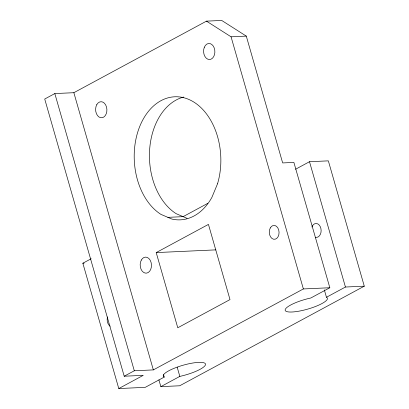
<?xml version="1.0" encoding="UTF-8"?>
<svg xmlns="http://www.w3.org/2000/svg" width="409" height="409" viewBox="0 0 409 409"><rect width="100%" height="100%" fill="white"/><g stroke="black" fill="none" stroke-linecap="round" stroke-linejoin="round"><path stroke-width="0.61" d="M295.543 169.244L309.501 161.713L328.345 160.855L364.281 286.172L345.436 287.031L326.454 297.271A21.958 5.015 -16 0 1 309.061 308.708A21.958 5.015 -16 0 1 285.15 309.797A21.958 5.015 -16 0 1 310.845 297.982L329.828 287.742L293.892 162.424L282.66 162.935L246.295 36.115L221.693 20.45L206.468 21.145L73.855 92.7L54.821 93.569L44.719 99.019L124.208 376.219L143.242 375.35L118.779 388.55L82.848 263.232L91.187 258.733M207.808 203.329L183.104 216.658L167.874 217.353M156.207 252.588L208.447 224.398L230.006 299.587L177.767 327.778L156.207 252.588L215.85 249.873M124.208 376.219L134.305 370.769L153.344 369.9L303.366 288.943L329.828 287.742M158.912 379.879L160.849 386.633L179.827 376.392A21.958 5.015 -16 0 0 205.522 364.577A21.958 5.015 -16 0 0 181.611 365.666A21.958 5.015 -16 0 0 164.219 377.103L145.241 387.343L118.779 388.55M364.281 286.172L179.694 385.779L160.849 386.633M206.468 21.145L231.07 36.81L246.295 36.115M82.848 263.232L84.106 263.176M187.046 218.35L176.121 213.662A61.595 43.282 87.4 0 1 149.607 150.026A61.595 43.282 87.4 0 1 183.636 97.045M309.501 161.713L345.436 287.031M324.342 289.899L326.454 297.271M231.07 36.81L303.366 288.943M177.184 367.18L179.827 376.392M163.513 374.649L164.219 377.103M73.855 92.7L153.344 369.9M54.821 93.569L134.305 370.769M311.893 227.01A6.963 4.893 87.4 0 1 317.982 224.014A6.963 4.893 87.4 0 1 320.983 232.363A6.963 4.893 87.4 0 1 315.59 237.297M110.164 326.167A6.963 4.893 87.4 0 1 107.521 316.949M217.537 183.794L211.867 197.429A61.595 43.282 87.4 0 1 171.816 219.04L160.895 214.357A61.595 43.282 87.4 0 1 137.516 132.833A61.595 43.282 87.4 0 1 194.157 102.27A61.595 43.282 87.4 0 1 217.537 183.794M270.288 227.925A6.963 4.893 87.4 0 0 273.524 239.214A6.963 4.893 87.4 0 0 278.698 229.904A6.963 4.893 87.4 0 0 270.288 227.925M141.345 260.037A8.032 5.644 87.4 0 0 145.077 273.059A8.032 5.644 87.4 0 0 151.049 262.317A8.032 5.644 87.4 0 0 141.345 260.037M204.331 47.265A8.032 5.644 87.4 0 0 209.244 59.515A8.032 5.644 87.4 0 0 214.117 47.684A8.032 5.644 87.4 0 0 204.331 47.265M96.785 104.643A8.032 5.644 87.4 0 0 100.522 117.669A8.032 5.644 87.4 0 0 106.488 106.928A8.032 5.644 87.4 0 0 96.785 104.643"/></g></svg>
